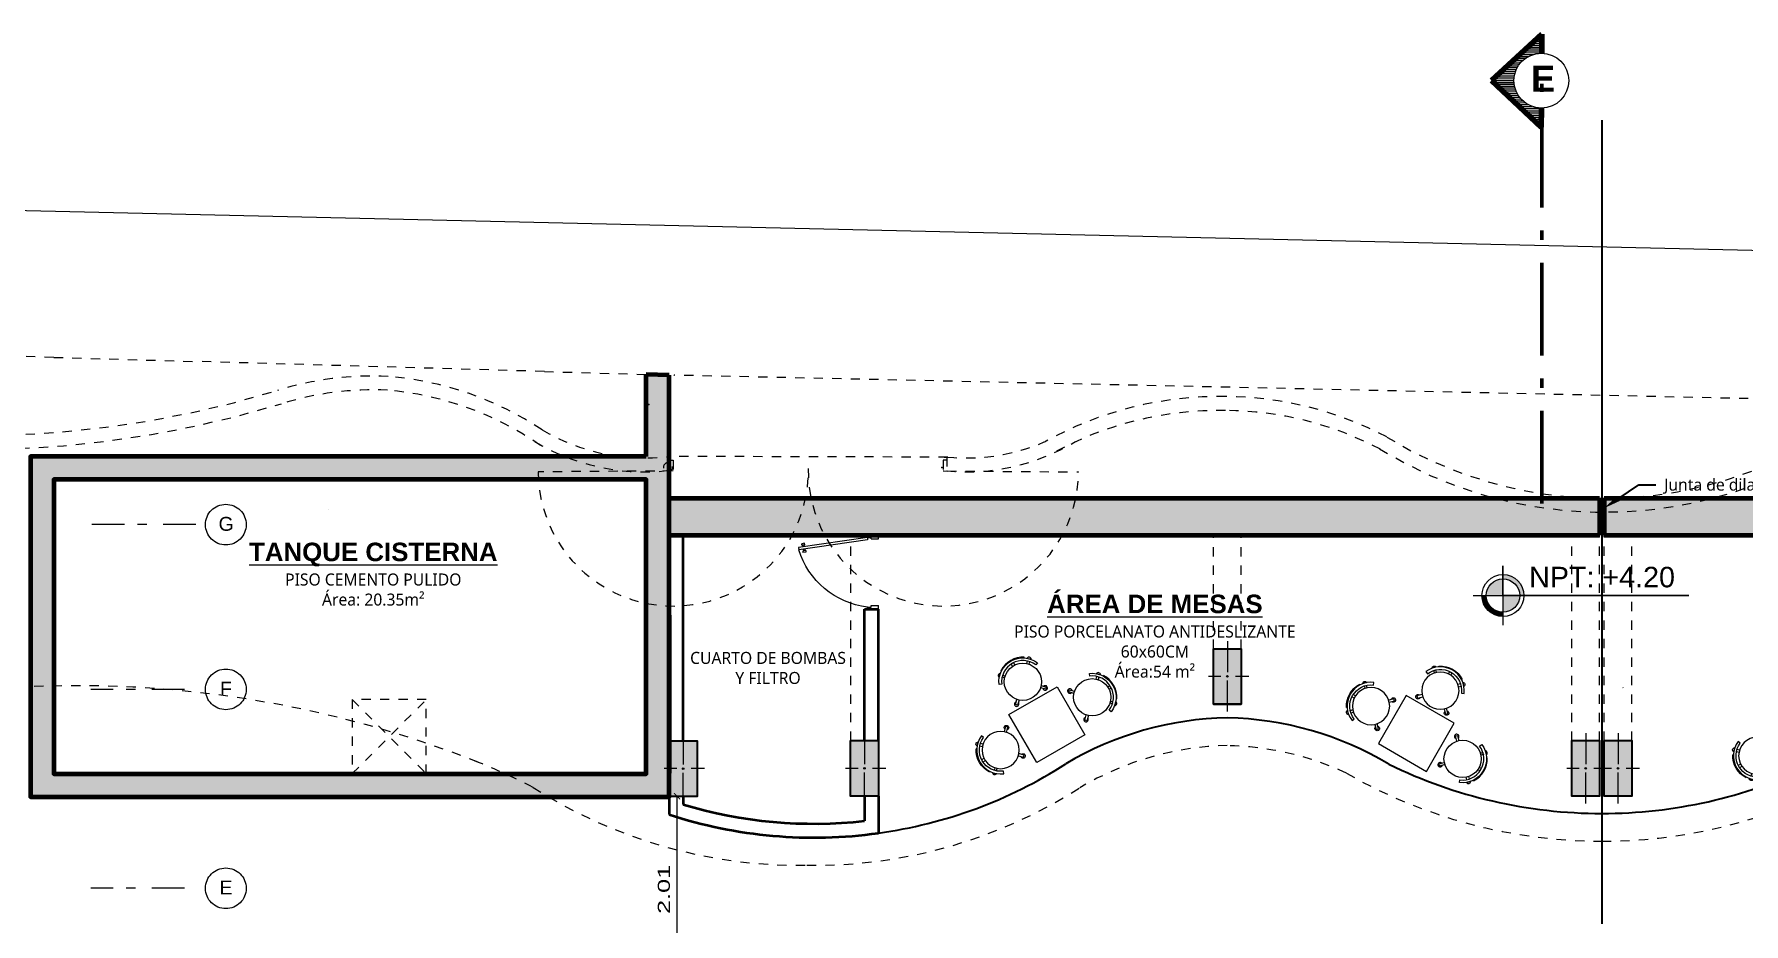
# Model space of a CAD drawing. Header units: metres. Extents: x 28 to 239, y -1 to 113.
# Drawn here: x 54.53 to 73.01, y 91.9 to 101.51 of the extents above; entities that cross this region are included whole.
import ezdxf
from ezdxf import colors
from ezdxf.entities.mleader import LeaderData, LeaderLine
from ezdxf.enums import TextEntityAlignment as Align
from ezdxf.math import Vec2, Vec3

# ---------------------------------------------------------------- set-up
doc = ezdxf.new("R2010")
doc.units = ezdxf.units.M
for name, pattern in [('1CORTE', [1.5, 1, -0.25, 0, -0.25]), ('ACAD_ISO04W100', [30, 24, -3, 0, -3]), ('CENTER2', [28.575, 19.05, -3.175, 3.175, -3.175]), ('CONTINUA', [0]), ('DASHED2', [0.375, 0.25, -0.125]), ('Dot & Dashed', [0.670278, 0.352778, -0.176389, 0, -0.141111])]:
    doc.linetypes.add(name, pattern=pattern)
for name, color, linetype, lineweight in [('0_Pluma_Nº__1', 8, 'Continuous', 9), ('1', 7, 'Continuous', 5), ('AA. Proyeccion Corte', 10, '1CORTE', 50), ('COLUMNAS 50', 32, 'Continuous', 70), ('CORTE_EJE', 31, 'ACAD_ISO04W100', 80), ('cotas', 7, 'Continuous', 5), ('Drawing & Figure_Pen_No__1', 7, 'Continuous', 13), ('GRAFO 0 BLANCO', 7, 'Continuous', 0), ('GRAFO 4', 7, 'Continuous', 30), ('GRAFO01', 7, 'Continuous', 0), ('Interior - Mobiliario _Pen_No__16', 124, 'Continuous', 20), ('letras sr', 7, 'Continuous', 5), ('Muebles fijos El', 101, 'Continuous', 0), ('Muros el', 144, 'Continuous', 60), ('Proyeccciones', 1, 'DASHED2', 18), ('Puertas El', 21, 'Continuous', 15), ('Structural - Bearing_Pen_No__21', 7, 'Continuous', 35), ('TEXTO 100', 7, 'Continuous', 20), ('TEXTOS-SUBTITULO', 7, 'Continuous', 30), ('Vanos', 140, 'Continuous', 5), ('VEREDA', 1, 'Continuous', 5)]:
    doc.layers.add(name, color=color, linetype=linetype, lineweight=lineweight)
doc.layers.add('Drawing & Figure_Pen_No__167', color=7, linetype='Continuous', lineweight=13, true_color=0x6a6a6a)
doc.layers.add('Interior - Furniture _Pen_No__3', color=7, linetype='Continuous', lineweight=18, true_color=0xff6600)
doc.styles.add('Generales', font='trebuc.ttf', dxfattribs={"height": 0.1})
doc.styles.add('GENERATED_STYLE_1', font='arialbd.ttf')
doc.styles.add('JOS', font='arial.ttf', dxfattribs={"height": 1})
doc.styles.add('Roberto', font='arial.ttf', dxfattribs={"width": 1.5})
doc.styles.add('Santa Rosa 1 50', font='trebuc.ttf')
doc.styles.add('TURBO_BASS', font='swisseb.ttf')
doc.dimstyles.new('1EJESB', dxfattribs={"dimscale": 0, "dimtxt": 0.13, "dimasz": 0.0655, "dimexe": 0.12, "dimexo": 0.12, "dimgap": 0.0755, "dimtad": 1, "dimzin": 4, "dimdsep": 46, "dimtxsty": 'Roberto', "dimblk": 'ARCHTICK', "dimcen": 0.065, "dimclrd": 7, "dimclre": 251, "dimclrt": 7, "dimaunit": 1, "dimadec": 0, "dimazin": 1, "dimtfac": 1, "dimtix": 1, "dimtofl": 0, "dimtmove": 0, "dimatfit": 3, "dimldrblk": 'ARROW', "dimfxl": 1, "dimtolj": 1, "dimtzin": 4, "dimlwd": 9, "dimlwe": 9, "dimarcsym": 0})

# ---------------------------------------------------------------- blocks, each defined once
blk = doc.blocks.new('_ArchTick')
at = {"color": 0, "linetype": 'ByBlock', "const_width": 0.15}
blk.add_lwpolyline([(-0.5, -0.5), (0.5, 0.5)], dxfattribs=at)
blk = doc.blocks.new('*D151')
at = {"layer": 'Defpoints', "color": 0, "transparency": 16777216}
for p in [(61.313, 93.275), (61.48, 93.275), (61.313, 91.263)]:
    blk.add_point(p, dxfattribs=at)
at = {"layer": 'GRAFO 0 BLANCO', "color": 251, "linetype": 'CONTINUA', "lineweight": 9, "transparency": 16777216}
for p, q in [((61.433, 93.275), (61.6, 93.275)), ((61.433, 91.263), (61.6, 91.263))]:
    blk.add_line(p, q, dxfattribs=at)
at = {"layer": 'GRAFO 0 BLANCO', "color": 7, "linetype": 'CONTINUA', "lineweight": 9, "transparency": 16777216}
blk.add_line((61.48, 91.263), (61.48, 93.275), dxfattribs=at)
at = {"layer": 'GRAFO 0 BLANCO', "color": 7, "lineweight": 9, "transparency": 16777216, "xscale": 0.0655, "yscale": 0.0655, "zscale": 0.0655}
for p, rotation in [((61.48, 93.275), 89.99913794816398), ((61.48, 91.263), 269.999137948164)]:
    blk.add_blockref('_ArchTick', p, dxfattribs=dict(at, rotation=rotation))
at = {"layer": 'GRAFO 0 BLANCO', "color": 7, "lineweight": 30, "transparency": 16777216, "insert": (61.338, 92.269), "char_height": 0.13, "attachment_point": 5, "rotation": 89.9991, "style": 'Roberto'}
blk.add_mtext('\\A1;2.01', dxfattribs=at)
blk = doc.blocks.new('ARROW')
at = {"layer": 'cotas', "color": 1, "ltscale": 0.5}
blk.add_line((2.5, 0), (-2.5, 0), dxfattribs=at)
at = {"layer": 'cotas', "const_width": 0.635}
blk.add_lwpolyline([(-0.32, 0, 1), (0.32, 0, 1)], format="xyb", close=True, dxfattribs=at)
blk = doc.blocks.new('bLOQUE D')
at = {"true_color": 0xc7c8ca}
h = blk.add_hatch(color=9, dxfattribs=at)
h.dxf.hatch_style = 1
h.paths.add_polyline_path([(3204.203, 2082.699), (3203.903, 2082.699), (3203.903, 2082.099), (3204.203, 2082.099)])
edge = h.paths.add_edge_path(flags=16)
edge.add_arc((3204.053, 2082.399), 0.00871, 0, 360)
blk.add_lwpolyline([(3203.903, 2082.699), (3204.203, 2082.699), (3204.203, 2082.099), (3203.903, 2082.099)], close=True)
at = {"layer": 'COLUMNAS 50', "color": 1, "linetype": 'Continuous', "lineweight": 5}
for p, q in [((3204.053, 2082.779), (3204.053, 2082.444)), ((3203.983, 2082.399), (3203.848, 2082.399)), ((3204.053, 2082.019), (3204.053, 2082.354)), ((3204.283, 2082.399), (3204.14, 2082.399))]:
    blk.add_line(p, q, dxfattribs=at)
blk.add_circle((3204.053, 2082.399), 0.00871, dxfattribs=at)
blk = doc.blocks.new('SBANCO')
for p, q in [((0.175, 0.012), (0.2, 0.012)), ((0.189, 0.122), (0.194, 0.126)), ((0.175, -0.013), (0.2, -0.013)), ((0.189, -0.122), (0.194, -0.126))]:
    blk.add_line(p, q)
for points in [[(-0.131, 0.116), (-0.167, 0.152), (-0.152, 0.167), (-0.116, 0.131)], [(0.151, 0.166), (0.152, 0.167), (0.167, 0.152), (0.166, 0.151)], [(0.116, 0.131), (0.134, 0.149)], [(0.149, 0.134), (0.131, 0.116)], [(-0.116, -0.131), (-0.152, -0.167), (-0.167, -0.152), (-0.131, -0.116)], [(0.134, -0.149), (0.116, -0.131)], [(0.131, -0.116), (0.149, -0.134)], [(0.166, -0.151), (0.167, -0.152), (0.152, -0.167), (0.151, -0.166)]]:
    blk.add_lwpolyline(points)
blk.add_lwpolyline([(0.078, -0.184, 0.660938), (0.078, 0.184), (0.088, 0.207, -0.660938), (0.088, -0.207)], format="xyb", close=True)
blk.add_circle((0, 0), 0.175)
for centre, radius, start, end in [((-0.154, 0.154), 0.0213, 345, 285), ((0.154, 0.154), 0.0213, 333.0698, 116.9302), ((0.154, 0.154), 0.0213, 192.061, 195), ((0.154, 0.154), 0.0213, 255, 257.939), ((0, 0), 0.231, 327.0757, 32.9243), ((-0.154, -0.154), 0.0213, 75, 15), ((0.154, -0.154), 0.0213, 165, 167.939), ((0.154, -0.154), 0.0213, 243.0698, 26.9302), ((0.154, -0.154), 0.0213, 102.061, 105)]:
    blk.add_arc(centre, radius, start, end)
blk = doc.blocks.new('puerta 1.00')
at = {"layer": 'Puertas El'}
for p, q in [((165.765, -11.935), (165.765, -11.885)), ((165.865, -11.935), (165.765, -11.935)), ((165.915, -11.915), (165.865, -11.915)), ((165.865, -11.935), (165.865, -11.915)), ((165.915, -11.915), (165.911, -11.945)), ((165.911, -11.945), (166.841, -12.08)), ((165.915, -11.915), (165.915, -11.885)), ((165.915, -11.915), (166.845, -12.051)), ((166.76, -12.013), (166.763, -11.993)), ((166.763, -11.993), (166.802, -11.999)), ((166.8, -12.019), (166.802, -11.999)), ((166.748, -12.092), (166.746, -12.112)), ((166.746, -12.112), (166.785, -12.118)), ((166.748, -12.092), (166.788, -12.098)), ((166.762, -12.069), (166.758, -12.093)), ((166.76, -12.013), (166.8, -12.019)), ((166.766, -12.039), (166.77, -12.014)), ((166.782, -12.072), (166.778, -12.096)), ((166.788, -12.098), (166.785, -12.118)), ((166.79, -12.017), (166.786, -12.042)), ((166.845, -12.051), (166.841, -12.08)), ((166.845, -12.051), (166.841, -12.08)), ((166.845, -12.051), (166.841, -12.08)), ((165.765, -12.855), (165.765, -12.835)), ((165.765, -12.885), (165.765, -12.835)), ((165.865, -12.835), (165.765, -12.835)), ((165.865, -12.855), (165.865, -12.835)), ((165.915, -12.855), (165.865, -12.855)), ((165.915, -12.885), (165.915, -12.855))]:
    blk.add_line(p, q, dxfattribs=at)
at = {"layer": 'Puertas El', "linetype": 'ByBlock'}
blk.add_arc((165.782, -11.755), 1.108, 276.8989, 342.9435, dxfattribs=at)
blk = doc.blocks.new('SWSW')
at = {"layer": 'Proyeccciones', "color": 165, "linetype": 'DASHED2', "lineweight": 9, "ltscale": 0.4, "true_color": 0x5e67af}
for p, q in [((-0.257, 3.518), (-1.717, 3.508)), ((-0.331, 3.518), (-0.368, 3.517)), ((-0.331, 3.518), (-0.368, 3.517)), ((-0.331, 3.518), (-0.368, 3.517)), ((-0.291, 3.518), (-0.331, 3.518)), ((-0.299, 3.633), (-0.3, 3.668)), ((-0.299, 3.633), (-0.259, 3.633)), ((-0.297, 3.518), (-0.299, 3.633)), ((-0.259, 3.633), (-0.257, 3.518)), ((2.66, 3.633), (2.658, 3.518)), ((2.658, 3.518), (2.668, 3.518)), ((2.7, 3.633), (2.66, 3.633)), ((2.668, 3.518), (2.705, 3.517)), ((2.668, 3.518), (2.705, 3.517)), ((2.671, 3.668), (2.708, 3.667)), ((2.671, 3.668), (2.708, 3.667)), ((2.671, 3.668), (2.708, 3.667)), ((2.702, 3.518), (4.122, 3.508))]:
    blk.add_line(p, q, dxfattribs=at)
blk.add_lwpolyline([(-0.327, 3.509, -1), (-0.3, 3.605, -1)], format="xyb", close=True, dxfattribs=at)
for points in [[(2.708, 3.667), (-0.3, 3.675)], [(2.7, 3.667), (2.7, 3.517)]]:
    blk.add_lwpolyline(points, dxfattribs=at)
for centre, radius, start, end in [((-7.812, 15.123), 11.224, 248.3486, 286.9815), ((-7.812, 15.123), 11.374, 248.3453, 286.9823), ((-3.498, 1.022), 3.522, 87.3804, 107.1075), ((-3.625, 1.03), 3.522, 56.3764, 85.3103), ((-3.498, 1.022), 3.372, 87.3804, 107.1103), ((-3.625, 1.03), 3.372, 55.0357, 85.2642), ((5.643, 0.44), 3.882, 88.9731, 119.1449), ((5.689, 0.542), 3.78, 62.1814, 89.6376), ((5.643, 0.44), 3.732, 88.9731, 119.1449), ((5.689, 0.542), 3.63, 62.1814, 89.6376), ((-0.569, 5.813), 2.155, 239.1291, 277.1595), ((9.8, 7.71), 4.488, 238.4662, 299.2614), ((-0.569, 5.813), 2.305, 239.1291, 275.2768), ((2.906, 5.813), 2.305, 264.7232, 300.8709), ((2.906, 5.813), 2.155, 264.7232, 293.1154), ((9.8, 7.71), 4.638, 238.4662, 299.2614), ((-0.257, 3.518), 1.46, 180.3886, 1.0174), ((2.662, 3.518), 1.46, 178.9826, 359.6114)]:
    blk.add_arc(centre, radius, start, end, dxfattribs=at)
for p in [(-0.313, 3.557), (2.646, 3.557)]:
    blk.add_point(p, dxfattribs=at)

msp = doc.modelspace()

# ---------------------------------------------------------------- hatches: boundary and pattern name
at = {"layer": '1', "lineweight": 5, "true_color": 0x636466}
h = msp.add_hatch(dxfattribs=at)
h.set_pattern_fill('_USER,_O', color=251, scale=0.02, angle=540, pattern_type=0)
h.set_pattern_definition([(180.373563, (127.185663, 252.124987), (-0.000130397, 0.019999575), [])])
h.paths.add_polyline_path([(70.524, 101.013, -0.414214), (70.822, 101.307), (70.824, 101.513), (70.279, 101.014), (70.817, 100.508), (70.818, 100.715, -0.414214)])
h = msp.add_hatch(dxfattribs=at)
h.set_pattern_fill('_USER,_O', color=251, scale=0.02, angle=540, pattern_type=0)
h.set_pattern_definition([(180.373563, (127.185663, 252.124987), (-0.000130397, 0.019999575), [])])
h.paths.add_polyline_path([(70.524, 101.013, -0.414214), (70.822, 101.307), (70.824, 101.513), (70.279, 101.014), (70.817, 100.508), (70.818, 100.715, -0.414214)])
at = {"layer": 'GRAFO 0 BLANCO'}
h = msp.add_hatch(dxfattribs=at)
h.set_pattern_fill('AR-CONC', color=251, scale=0.03)
h.set_pattern_definition([(50, (-189.03864, 132.16015), (0.21517805, -0.01882564), [0.0225, -0.2475]), (355, (-189.03864, 132.16015), (-0.0416254, 0.22565764), [0.018, -0.198]), (100.451444, (-189.0207, 132.15858), (0.17355265, 0.206832), [0.01912206, -0.21034263]), (46.1842, (-189.03864, 132.22015), (0.3201724, -0.04965578), [0.03375, -0.37125]), (96.63564, (-189.01196, 132.216), (0.2803986, 0.29223558), [0.0286831, -0.31551413]), (351.18416, (-189.03864, 132.22015), (0.2803986, 0.29223558), [0.027, -0.297]), (21, (-189.00864, 132.20515), (0.17907212, -0.12078567), [0.0225, -0.2475]), (326, (-189.00864, 132.20515), (0.0729946, 0.21754501), [0.018, -0.198]), (71.451445, (-188.99372, 132.19509), (0.25206671, 0.09675935), [0.01912206, -0.21034263]), (37.5, (-189.03864, 132.16015), (0.003647957, 0.099868156), [0, -0.1956, 0, -0.201, 0, -0.19875]), (7.5, (-189.03864, 132.16015), (0.07892086, 0.118323514), [0, -0.1146, 0, -0.1911, 0, -0.07575]), (327.5, (-189.10554, 132.16015), (0.16014673, -0.006766462), [0, -0.075, 0, -0.234, 0, -0.3105]), (317.5, (-189.13554, 132.16015), (0.17495585, 0.030031495), [0, -0.0975, 0, -0.1554, 0, -0.2205])])
h.paths.add_polyline_path([(88.195, 95.988), (81.791, 95.998), (81.791, 97.379), (81.548, 97.379), (81.548, 96.497), (61.396, 96.497), (61.396, 97.829), (61.146, 97.829), (61.146, 96.949), (54.496, 96.949), (54.496, 93.269), (61.396, 93.274), (61.146, 93.519), (54.746, 93.519), (54.746, 96.699), (61.146, 96.699), (61.146, 96.097), (61.146, 93.519), (61.396, 93.274), (61.396, 96.096), (81.545, 96.095), (81.548, 95.848), (81.548, 95.848), (81.547, 94.598), (81.797, 94.598), (81.798, 95.747), (88.195, 95.738)])
h.paths.add_polyline_path([(81.797, 94.598), (81.547, 94.598), (81.546, 93.524), (81.796, 93.524)], flags=17)
h.paths.add_polyline_path([(82.898, 93.524), (81.898, 93.524), (81.898, 93.274), (82.898, 93.274)], flags=17)
h.paths.add_polyline_path([(84.873, 93.524), (83.148, 93.524), (83.148, 93.274), (84.873, 93.274)], flags=17)
h.paths.add_polyline_path([(88.445, 94.598), (88.195, 94.598), (88.195, 93.524), (85.123, 93.524), (85.123, 93.348), (88.445, 93.348)])
h.paths.add_polyline_path([(88.445, 95.737), (88.195, 95.737), (88.195, 94.848), (88.445, 94.848)])
h.paths.add_polyline_path([(88.445, 93.348), (85.123, 93.348), (85.123, 93.274), (88.445, 93.274)])
at = {"layer": 'TEXTO 100', "ltscale": 1.3}
h = msp.add_hatch(color=7, dxfattribs=at)
edge = h.paths.add_edge_path()
edge.add_line((70.584, 95.445), (70.403, 95.445))
edge.add_line((70.403, 95.445), (70.403, 95.264))
edge.add_arc((70.403, 95.445), 0.181, 270, 360)
edge = h.paths.add_edge_path()
edge.add_arc((70.403, 95.445), 0.181, 90, 180)
edge.add_line((70.223, 95.445), (70.403, 95.445))
edge.add_line((70.403, 95.445), (70.403, 95.626))
edge = h.paths.add_edge_path()
edge.add_line((70.403, 95.672), (70.403, 95.626))
edge.add_arc((70.403, 95.445), 0.181, 0, 90, ccw=False)
edge.add_line((70.584, 95.445), (70.63, 95.445))
edge.add_arc((70.403, 95.445), 0.227, 0, 90)
msp.add_hatch(color=7, dxfattribs=at).paths.add_polyline_path([(70.223, 95.445), (70.177, 95.445, 0.414214), (70.403, 95.218), (70.403, 95.264, -0.414214)])

# ---------------------------------------------------------------- linework, layer by layer
for points in [[(71.472, 100.583), (71.472, 91.897)], [(67.276, 94.271), (67.576, 94.271)]]:
    msp.add_lwpolyline(points)
at = {"lineweight": -3}
for centre, radius, start, end in [((67.486, 90.602), 3.522, 90.987, 120.8601), ((67.359, 90.602), 3.522, 59.0437, 88.9168), ((62.959, 97.876), 5.047, 277.9294, 302.6148), ((71.472, 98.338), 5.248, 243.9904, 270), ((71.472, 98.338), 5.248, 270, 295.2713)]:
    msp.add_arc(centre, radius, start, end, dxfattribs=at)
at = {"layer": '0_Pluma_Nº__1', "linetype": 'Continuous'}
msp.add_lwpolyline([(57.715, 96.379), (57.715, 96.379)], close=True, dxfattribs=at)
at = {"layer": '1', "color": 7}
msp.add_circle((70.818, 101.011), 0.296, dxfattribs=at)
msp.add_circle((70.818, 101.011), 0.296, dxfattribs=at)
at = {"layer": 'AA. Proyeccion Corte', "color": 7}
msp.add_line((70.822, 96.441), (70.822, 100.975), dxfattribs=at)
msp.add_lwpolyline([(70.822, 101.307), (70.822, 101.307)], dxfattribs=at)
at = {"layer": 'CORTE_EJE', "color": 7, "linetype": 'ACAD_ISO04W100', "ltscale": 0.8}
msp.add_lwpolyline([(70.818, 100.715), (70.817, 100.508), (70.279, 101.014), (70.824, 101.513), (70.822, 101.307)], dxfattribs=at)
msp.add_lwpolyline([(70.818, 100.715), (70.817, 100.508), (70.279, 101.014), (70.824, 101.513), (70.822, 101.307)], dxfattribs=at)
at = {"layer": 'Drawing & Figure_Pen_No__167', "color": 251, "linetype": 'Dot & Dashed', "lineweight": 13, "true_color": 0x6a6a6a}
for p, q in [((56.28, 96.212), (55.146, 96.212)), ((56.158, 94.431), (55.146, 94.431)), ((56.158, 92.281), (55.146, 92.281))]:
    msp.add_line(p, q, dxfattribs=at)
at = {"layer": 'Drawing & Figure_Pen_No__167', "color": 251, "linetype": 'CENTER2', "lineweight": 13, "true_color": 0x6a6a6a}
for centre in [(56.605, 96.212), (56.605, 94.431), (56.605, 92.281)]:
    msp.add_circle(centre, 0.22, dxfattribs=at)
at = {"layer": 'GRAFO 4', "linetype": 'Continuous'}
msp.add_lwpolyline([(61.396, 96.509), (61.396, 96.509)], dxfattribs=at)
at = {"layer": 'Interior - Furniture _Pen_No__3', "linetype": 'Continuous'}
msp.add_line((57.971, 93.52), (58.771, 93.52), dxfattribs=at)
at = {"layer": 'Interior - Mobiliario _Pen_No__16', "linetype": 'Continuous'}
msp.add_point((61.176, 97.509), dxfattribs=at)
at = {"layer": 'Muebles fijos El'}
msp.add_line((71.698, 94.451), (71.701, 94.449), dxfattribs=at)
for points in [[(65.886, 93.941), (65.366, 93.641), (65.066, 94.16), (65.586, 94.46)], [(69.057, 93.845), (69.576, 93.545), (69.876, 94.065), (69.357, 94.365)]]:
    msp.add_lwpolyline(points, close=True, dxfattribs=at)
at = {"layer": 'Muros el', "ltscale": 0.05}
for p, q in [((61.396, 94.259), (61.396, 95.259)), ((61.396, 95.234), (61.396, 93.524))]:
    msp.add_line(p, q, dxfattribs=at)
for points in [[(61.146, 96.949), (61.146, 97.836)], [(61.396, 97.829), (61.146, 97.836)], [(61.396, 95.509), (61.396, 97.829)], [(61.146, 96.949), (54.496, 96.949), (54.496, 93.269), (61.396, 93.269), (61.396, 96.949)], [(61.146, 95.254), (61.146, 96.699), (54.746, 96.699), (54.746, 93.519), (61.146, 93.519), (61.146, 95.254)], [(61.396, 96.497), (71.447, 96.497)], [(71.447, 96.497), (71.447, 96.097)], [(71.497, 96.497), (81.548, 96.497)], [(71.497, 96.497), (71.497, 96.097)], [(61.396, 96.097), (71.447, 96.097)], [(71.497, 96.097), (81.548, 96.097)]]:
    msp.add_lwpolyline(points, dxfattribs=at)
at = {"layer": 'Proyeccciones', "linetype": 'DASHED2', "lineweight": 9, "ltscale": 0.4}
for p, q in [((54.746, 98.02), (35.679, 98.673)), ((54.746, 98.02), (56.298, 97.975)), ((60.046, 97.867), (56.298, 97.975)), ((60.046, 97.867), (61.448, 97.827)), ((58.771, 94.32), (57.971, 94.32)), ((57.971, 94.32), (57.971, 93.52)), ((57.971, 94.32), (58.771, 93.52)), ((57.971, 93.52), (58.771, 94.32)), ((58.771, 93.52), (58.771, 94.32))]:
    msp.add_line(p, q, dxfattribs=at)
for points in [[(88.45, 97.238), (61.448, 97.827)], [(63.356, 93.876), (63.356, 96.097)], [(67.276, 94.869), (67.276, 96.097)], [(67.576, 94.869), (67.576, 96.097)], [(71.147, 93.876), (71.147, 96.097)], [(71.447, 93.876), (71.447, 96.097)], [(71.497, 93.876), (71.497, 96.096)], [(71.797, 93.876), (71.797, 96.096)]]:
    msp.add_lwpolyline(points, dxfattribs=at)
for centre, radius, start, end in [((54.999, 82.708), 11.763, 68.3996, 93.3157), ((56.875, 87.498), 6.618, 62.5484, 68.9947), ((67.486, 90.602), 3.222, 91.0834, 120.8601), ((67.359, 90.602), 3.222, 65.1864, 88.9168), ((71.472, 98.338), 5.548, 240.1563, 270), ((62.806, 97.876), 5.347, 237.3852, 270.8228), ((62.959, 97.876), 5.347, 269.1772, 302.6148), ((71.472, 98.338), 5.548, 270, 295.4763)]:
    msp.add_arc(centre, radius, start, end, dxfattribs=at)
at = {"layer": 'Structural - Bearing_Pen_No__21', "color": 7, "linetype": 'Continuous', "lineweight": 35}
for points in [[(61.396, 93.876), (61.396, 96.097)], [(61.546, 93.876), (61.546, 96.097)], [(63.506, 93.876), (63.506, 95.297)], [(63.506, 95.297), (63.656, 95.297)], [(63.656, 93.876), (63.656, 95.297)], [(61.396, 93.274), (61.396, 93.077)], [(61.546, 93.274), (61.546, 93.187)], [(63.506, 93.276), (63.506, 93.01)], [(63.656, 93.276), (63.656, 92.877)]]:
    msp.add_lwpolyline(points, dxfattribs=at)
for radius, start, end in [(4.897, 253.231, 276.4046), (5.047, 251.9613, 277.9294)]:
    msp.add_arc((62.959, 97.876), radius, start, end, dxfattribs=at)
at = {"layer": 'TEXTO 100', "color": 7, "ltscale": 1.3}
msp.add_lwpolyline([(70.083, 95.445), (72.413, 95.445), (70.403, 95.445), (70.403, 95.765), (70.403, 95.125)], dxfattribs=at)
for radius in [0.227, 0.181]:
    msp.add_circle((70.403, 95.445), radius, dxfattribs=at)
at = {"layer": 'Vanos', "color": 7}
for p, q in [((60.046, 93.519), (61.046, 93.519)), ((60.046, 93.269), (61.046, 93.269)), ((61.021, 93.269), (60.071, 93.269))]:
    msp.add_line(p, q, dxfattribs=at)
at = {"layer": 'VEREDA', "color": 7}
msp.add_line((28.712, 100.203), (77.594, 99.073), dxfattribs=at)

# ---------------------------------------------------------------- block references
at = {"color": 4, "xscale": -0.7999999999999711, "yscale": 0.7999999999999711, "zscale": 0.7999999999999711}
msp.add_blockref('puerta 1.00', (196.268, 105.605), dxfattribs=at)
for p in [(-3136.627, -1987.828), (-3142.507, -1988.825), (-3140.548, -1988.822), (-3132.756, -1988.822), (-3132.406, -1988.822)]:
    msp.add_blockref('bLOQUE D', p)
at = {"layer": 'GRAFO 0 BLANCO'}
msp.add_blockref('SWSW', (61.696, 93.274), dxfattribs=at)
at = {"layer": 'Muebles fijos El', "yscale": 1.149999999999989, "zscale": 1.149999999999989}
for p, xscale, rotation in [((65.216, 94.513), 1.149999999999989, 119.6128730885572), ((69.727, 94.417), -1.149999999999989, 240.3871269114428), ((65.965, 94.346), 1.149999999999989, 29.61287308855721), ((68.978, 94.25), -1.149999999999989, 330.3871269114428), ((64.976, 93.775), -1.149999999999989, 30.38712691144291), ((73.151, 93.713), -1.149999999999989, 30.38712691144291), ((69.967, 93.68), 1.149999999999989, 329.6128730885571)]:
    msp.add_blockref('SBANCO', p, dxfattribs=dict(at, xscale=xscale, rotation=rotation))

# ---------------------------------------------------------------- texts
at = {"layer": 'Drawing & Figure_Pen_No__1', "color": 7, "linetype": 'Continuous', "lineweight": 13, "char_height": 0.15, "attachment_point": 7, "style": 'GENERATED_STYLE_1'}
for s, insert in [('\\A1;{\\pql;\\fArial|b0|i0|c0|p34;G}', (56.526, 96.143)), ('\\A1;{\\pql;\\fArial|b0|i0|c0|p34;F}', (56.542, 94.364)), ('\\A1;{\\pql;\\fArial|b0|i0|c0|p34;E}', (56.537, 92.214))]:
    msp.add_mtext(s, dxfattribs=dict(at, insert=insert))
at = {"layer": 'GRAFO01', "style": 'JOS'}
msp.add_text('NPT: +4.20', height=0.2218, rotation=0, dxfattribs=at).set_placement((70.686, 95.534))
at = {"layer": 'letras sr', "char_height": 0.209, "attachment_point": 1, "style": 'Santa Rosa 1 50'}
for s, width, insert in [('\\pxqc;{\\fSwis721 Ex BT|b1|i0|c0|p34;\\H0.95694x;\\LTANQUE CISTERNA\\P\\fTrebuchet MS|b0|i0|c0|p34;\\H0.65x;\\lPISO CEMENTO PULIDO\\fSwis721 Ex BT|b1|i0|c0|p34;\\L\\P\\fTrebuchet MS|b0|i0|c0|p34;\\lÁrea: 20.35m²}', 3.81558, (56.29, 96.017)), ('\\pxqc;{\\fSwis721 Ex BT|b1|i0|c0|p34;\\H0.95694x;\\LÁREA DE MESAS\\P\\fTrebuchet MS|b0|i0|c0|p34;\\H0.65x;\\lPISO PORCELANATO ANTIDESLIZANTE\\P60x60CM\\PÁrea:54 m²}', 6.82262, (63.231, 95.455)), ('\\pxqc;{\\H0.62201x;CUARTO DE BOMBAS\\PY FILTRO}', 3.81558, (60.555, 94.836))]:
    msp.add_mtext_dynamic_manual_height_columns(s, width=width, gutter_width=1, heights=[0], dxfattribs=dict(at, insert=insert))
at = {"layer": 'TEXTOS-SUBTITULO', "style": 'TURBO_BASS'}
msp.add_text('E', height=0.283, rotation=360, dxfattribs=at).set_placement((70.836, 100.89), align=Align.CENTER)

# ---------------------------------------------------------------- dimensions: what is measured, and where the dimension line sits
at = {"layer": 'GRAFO 0 BLANCO', "color": 1, "lineweight": 30}
dim = msp.add_aligned_dim(p1=(61.313, 91.263), p2=(61.313, 93.275), distance=-0.166, dimstyle='1EJESB', override={"dimscale": 1}, dxfattribs=at)
dim.commit()
dim.dimension.update_dxf_attribs({"geometry": '*D151', "text_midpoint": (61.338, 92.269)})

# ---------------------------------------------------------------- leaders
at = {"layer": 'letras sr'}
ml = msp.add_multileader_mtext('Standard', dxfattribs=at)
ml.set_content('Junta de dilatación', color=256, style='Generales')
ml.set_leader_properties()
ml.build(insert=Vec2(0, 0))
ml.multileader.update_dxf_attribs({"text_right_attachment_type": 6, "dogleg_length": 0.36, "arrow_head_size": 0.18})
ctx = ml.context
ctx.base_point, ctx.char_height, ctx.arrow_head_size, ctx.landing_gap_size, ctx.plane_origin = Vec3(72.054, 96.643), 0.13, 0.18, 0.09, Vec3(73.945, 97.401)
ctx.right_attachment = 6
notes = []
notes.append((ctx, [(1, (1, 1, 0), (71.871, 96.643), (1, 0), 0.183, [(0, [(71.498, 96.391)], 0, [])])]))
ctx.mtext.insert, ctx.mtext.width, ctx.mtext.flow_direction = Vec3(72.144, 96.709), 1.60086, 5
for ctx, leaders in notes:
    for number, flags, end, landing, length, lines in leaders:
        leader = LeaderData()
        leader.index, (leader.has_last_leader_line, leader.has_dogleg_vector, leader.attachment_direction) = number, flags
        leader.last_leader_point, leader.dogleg_vector, leader.dogleg_length = Vec3(end), Vec3(landing), length
        for number, points, colour, breaks in lines:
            line = LeaderLine()
            line.index, line.vertices, line.color, line.breaks = number, Vec3.list(points), colors.encode_raw_color(colour), breaks
            leader.lines.append(line)
        ctx.leaders.append(leader)

doc.saveas('drawing.dxf')
